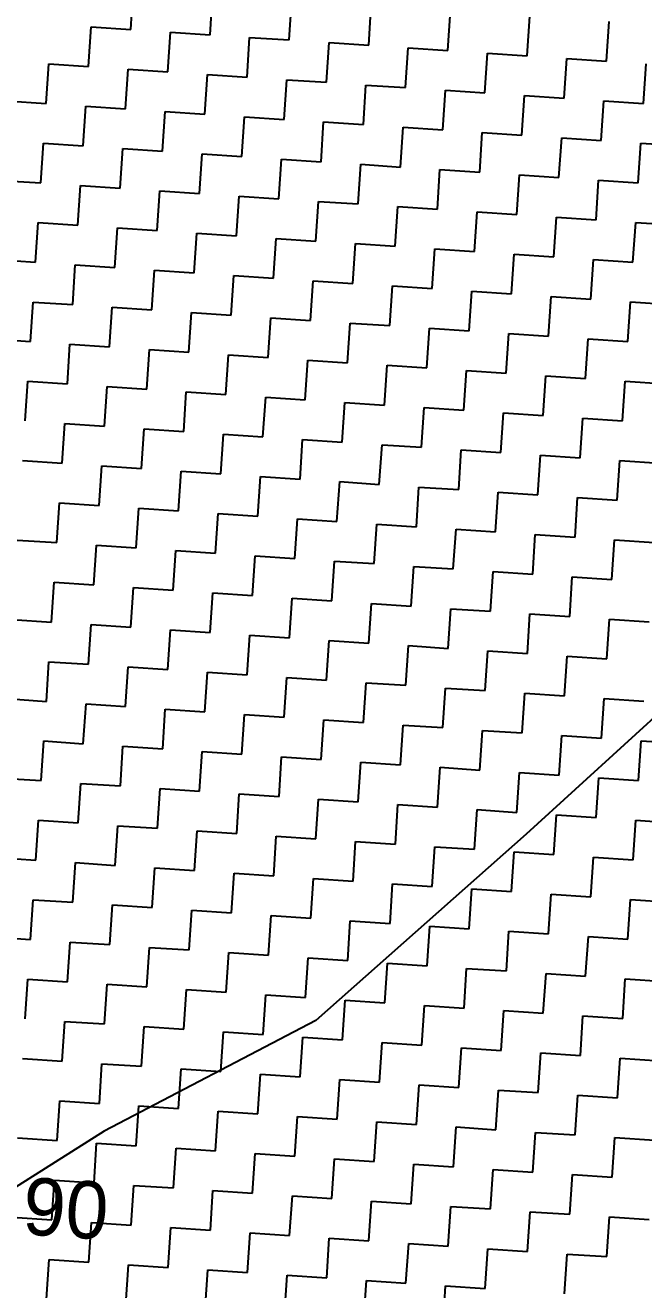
# Model space of a CAD drawing. Header units: metres. Extents: x 286068 to 287358, y 2005630 to 2007098.
# Drawn here: x 287191.8 to 287242.4, y 2006873.8 to 2006977.1 of the extents above; entities that cross this region are included whole.
import ezdxf
from ezdxf.enums import TextEntityAlignment as Align

# ---------------------------------------------------------------- set-up
doc = ezdxf.new("R2010")
doc.units = ezdxf.units.M
for name, color, linetype in [('LINE_WATER', 4, 'Continuous'), ('POLY_HATCH', 12, 'Continuous'), ('TEXT_PARCEL', 7, 'Continuous')]:
    doc.layers.add(name, color=color, linetype=linetype)
doc.styles.add('TEXT_MAP', font='')
doc.styles.get('TEXT_MAP').set_extended_font_data('Kruti Dev 050')

msp = doc.modelspace()

# ---------------------------------------------------------------- linework, layer by layer
at = {"layer": 'LINE_WATER'}
for p, q in [((287267.96, 2006943.17), (287232.75, 2006911.05)), ((287232.75, 2006911.05), (287215.56, 2006895.84)), ((287215.56, 2006895.84), (287198.25, 2006886.79)), ((287198.25, 2006886.79), (287161.63, 2006863.62))]:
    msp.add_line(p, q, dxfattribs=at)
at = {"layer": 'POLY_HATCH', "linetype": 'Continuous'}
for p, q in [((287200.43, 2006976.81), (287200.64, 2006980.05)), ((287206.91, 2006976.38), (287207.12, 2006979.62)), ((287213.39, 2006975.95), (287213.61, 2006979.19)), ((287219.88, 2006975.52), (287220.09, 2006978.76)), ((287226.36, 2006975.08), (287226.58, 2006978.33)), ((287232.84, 2006974.65), (287233.06, 2006977.9)), ((287196.97, 2006973.78), (287197.18, 2006977.02)), ((287197.18, 2006977.02), (287200.43, 2006976.81)), ((287239.33, 2006974.22), (287239.54, 2006977.47)), ((287203.45, 2006973.35), (287203.67, 2006976.59)), ((287203.67, 2006976.59), (287206.91, 2006976.38)), ((287209.94, 2006972.92), (287210.15, 2006976.16)), ((287210.15, 2006976.16), (287213.39, 2006975.95)), ((287216.42, 2006972.49), (287216.64, 2006975.73)), ((287216.64, 2006975.73), (287219.88, 2006975.52)), ((287222.9, 2006972.06), (287223.12, 2006975.3)), ((287223.12, 2006975.3), (287226.36, 2006975.08)), ((287229.39, 2006971.63), (287229.6, 2006974.87)), ((287229.6, 2006974.87), (287232.84, 2006974.65)), ((287193.51, 2006970.75), (287193.73, 2006974)), ((287193.73, 2006974), (287196.97, 2006973.78)), ((287235.87, 2006971.2), (287236.09, 2006974.44)), ((287236.09, 2006974.44), (287239.33, 2006974.22)), ((287242.35, 2006970.77), (287242.57, 2006974.01)), ((287200, 2006970.32), (287200.21, 2006973.56)), ((287200.21, 2006973.56), (287203.45, 2006973.35)), ((287206.48, 2006969.89), (287206.69, 2006973.13)), ((287206.69, 2006973.13), (287209.94, 2006972.92)), ((287212.96, 2006969.46), (287213.18, 2006972.7)), ((287213.18, 2006972.7), (287216.42, 2006972.49)), ((287219.45, 2006969.03), (287219.66, 2006972.27)), ((287219.66, 2006972.27), (287222.9, 2006972.06)), ((287225.93, 2006968.6), (287226.15, 2006971.84)), ((287226.15, 2006971.84), (287229.39, 2006971.63)), ((287190.27, 2006970.97), (287193.51, 2006970.75)), ((287232.41, 2006968.17), (287232.63, 2006971.41)), ((287232.63, 2006971.41), (287235.87, 2006971.2)), ((287238.9, 2006967.74), (287239.11, 2006970.98)), ((287239.11, 2006970.98), (287242.35, 2006970.77)), ((287196.54, 2006967.3), (287196.75, 2006970.54)), ((287196.75, 2006970.54), (287200, 2006970.32)), ((287203.02, 2006966.87), (287203.24, 2006970.11)), ((287203.24, 2006970.11), (287206.48, 2006969.89)), ((287209.51, 2006966.44), (287209.72, 2006969.68)), ((287209.72, 2006969.68), (287212.96, 2006969.46)), ((287215.99, 2006966), (287216.2, 2006969.25)), ((287216.2, 2006969.25), (287219.45, 2006969.03)), ((287222.47, 2006965.57), (287222.69, 2006968.82)), ((287222.69, 2006968.82), (287225.93, 2006968.6)), ((287193.08, 2006964.27), (287193.3, 2006967.51)), ((287193.3, 2006967.51), (287196.54, 2006967.3)), ((287228.96, 2006965.14), (287229.17, 2006968.39)), ((287229.17, 2006968.39), (287232.41, 2006968.17)), ((287235.44, 2006964.71), (287235.66, 2006967.96)), ((287235.66, 2006967.96), (287238.9, 2006967.74)), ((287241.92, 2006964.28), (287242.14, 2006967.53)), ((287242.14, 2006967.53), (287245.38, 2006967.31)), ((287199.57, 2006963.84), (287199.78, 2006967.08)), ((287199.78, 2006967.08), (287203.02, 2006966.87)), ((287206.05, 2006963.41), (287206.26, 2006966.65)), ((287206.26, 2006966.65), (287209.51, 2006966.44)), ((287212.53, 2006962.98), (287212.75, 2006966.22)), ((287212.75, 2006966.22), (287215.99, 2006966)), ((287219.02, 2006962.55), (287219.23, 2006965.79)), ((287219.23, 2006965.79), (287222.47, 2006965.57)), ((287189.84, 2006964.48), (287193.08, 2006964.27)), ((287225.5, 2006962.12), (287225.71, 2006965.36)), ((287225.71, 2006965.36), (287228.96, 2006965.14)), ((287231.98, 2006961.69), (287232.2, 2006964.93)), ((287232.2, 2006964.93), (287235.44, 2006964.71)), ((287238.47, 2006961.26), (287238.68, 2006964.5)), ((287238.68, 2006964.5), (287241.92, 2006964.28)), ((287196.11, 2006960.81), (287196.32, 2006964.05)), ((287196.32, 2006964.05), (287199.57, 2006963.84)), ((287202.59, 2006960.38), (287202.81, 2006963.62)), ((287202.81, 2006963.62), (287206.05, 2006963.41)), ((287209.08, 2006959.95), (287209.29, 2006963.19)), ((287209.29, 2006963.19), (287212.53, 2006962.98)), ((287215.56, 2006959.52), (287215.77, 2006962.76)), ((287215.77, 2006962.76), (287219.02, 2006962.55)), ((287222.04, 2006959.09), (287222.26, 2006962.33)), ((287222.26, 2006962.33), (287225.5, 2006962.12)), ((287228.53, 2006958.66), (287228.74, 2006961.9)), ((287228.74, 2006961.9), (287231.98, 2006961.69)), ((287235.01, 2006958.23), (287235.23, 2006961.47)), ((287235.23, 2006961.47), (287238.47, 2006961.26)), ((287192.65, 2006957.79), (287192.87, 2006961.03)), ((287192.87, 2006961.03), (287196.11, 2006960.81)), ((287199.13, 2006957.36), (287199.35, 2006960.6)), ((287199.35, 2006960.6), (287202.59, 2006960.38)), ((287241.49, 2006957.8), (287241.71, 2006961.04)), ((287241.71, 2006961.04), (287244.95, 2006960.83)), ((287205.62, 2006956.93), (287205.83, 2006960.17)), ((287205.83, 2006960.17), (287209.08, 2006959.95)), ((287212.1, 2006956.49), (287212.32, 2006959.74)), ((287212.32, 2006959.74), (287215.56, 2006959.52)), ((287218.59, 2006956.06), (287218.8, 2006959.31)), ((287218.8, 2006959.31), (287222.04, 2006959.09)), ((287225.07, 2006955.63), (287225.28, 2006958.88)), ((287225.28, 2006958.88), (287228.53, 2006958.66)), ((287231.55, 2006955.2), (287231.77, 2006958.45)), ((287231.77, 2006958.45), (287235.01, 2006958.23)), ((287189.41, 2006958), (287192.65, 2006957.79)), ((287195.68, 2006954.33), (287195.89, 2006957.57)), ((287195.89, 2006957.57), (287199.13, 2006957.36)), ((287202.16, 2006953.9), (287202.38, 2006957.14)), ((287202.38, 2006957.14), (287205.62, 2006956.93)), ((287238.04, 2006954.77), (287238.25, 2006958.01)), ((287238.25, 2006958.01), (287241.49, 2006957.8)), ((287208.65, 2006953.47), (287208.86, 2006956.71)), ((287208.86, 2006956.71), (287212.1, 2006956.49)), ((287215.13, 2006953.04), (287215.34, 2006956.28)), ((287215.34, 2006956.28), (287218.59, 2006956.06)), ((287221.61, 2006952.61), (287221.83, 2006955.85)), ((287221.83, 2006955.85), (287225.07, 2006955.63)), ((287228.1, 2006952.18), (287228.31, 2006955.42)), ((287228.31, 2006955.42), (287231.55, 2006955.2)), ((287192.22, 2006951.3), (287192.44, 2006954.54)), ((287192.44, 2006954.54), (287195.68, 2006954.33)), ((287198.7, 2006950.87), (287198.92, 2006954.11)), ((287198.92, 2006954.11), (287202.16, 2006953.9)), ((287234.58, 2006951.75), (287234.79, 2006954.99)), ((287234.79, 2006954.99), (287238.04, 2006954.77)), ((287241.06, 2006951.32), (287241.28, 2006954.56)), ((287241.28, 2006954.56), (287244.52, 2006954.34)), ((287205.19, 2006950.44), (287205.4, 2006953.68)), ((287205.4, 2006953.68), (287208.65, 2006953.47)), ((287211.67, 2006950.01), (287211.89, 2006953.25)), ((287211.89, 2006953.25), (287215.13, 2006953.04)), ((287218.16, 2006949.58), (287218.37, 2006952.82)), ((287218.37, 2006952.82), (287221.61, 2006952.61)), ((287224.64, 2006949.15), (287224.85, 2006952.39)), ((287224.85, 2006952.39), (287228.1, 2006952.18)), ((287231.12, 2006948.72), (287231.34, 2006951.96)), ((287231.34, 2006951.96), (287234.58, 2006951.75)), ((287188.98, 2006951.52), (287192.22, 2006951.3)), ((287195.25, 2006947.85), (287195.46, 2006951.09)), ((287195.46, 2006951.09), (287198.7, 2006950.87)), ((287237.61, 2006948.29), (287237.82, 2006951.53)), ((287237.82, 2006951.53), (287241.06, 2006951.32)), ((287201.73, 2006947.41), (287201.95, 2006950.66)), ((287201.95, 2006950.66), (287205.19, 2006950.44)), ((287208.21, 2006946.98), (287208.43, 2006950.23)), ((287208.43, 2006950.23), (287211.67, 2006950.01)), ((287214.7, 2006946.55), (287214.91, 2006949.8)), ((287214.91, 2006949.8), (287218.16, 2006949.58)), ((287221.18, 2006946.12), (287221.4, 2006949.37)), ((287221.4, 2006949.37), (287224.64, 2006949.15)), ((287227.67, 2006945.69), (287227.88, 2006948.94)), ((287227.88, 2006948.94), (287231.12, 2006948.72)), ((287191.79, 2006944.82), (287192.01, 2006948.06)), ((287192.01, 2006948.06), (287195.25, 2006947.85)), ((287234.15, 2006945.26), (287234.36, 2006948.5)), ((287234.36, 2006948.5), (287237.61, 2006948.29)), ((287240.63, 2006944.83), (287240.85, 2006948.07)), ((287240.85, 2006948.07), (287244.09, 2006947.86)), ((287198.27, 2006944.39), (287198.49, 2006947.63)), ((287198.49, 2006947.63), (287201.73, 2006947.41)), ((287204.76, 2006943.96), (287204.97, 2006947.2)), ((287204.97, 2006947.2), (287208.21, 2006946.98)), ((287211.24, 2006943.53), (287211.46, 2006946.77)), ((287211.46, 2006946.77), (287214.7, 2006946.55)), ((287217.72, 2006943.1), (287217.94, 2006946.34)), ((287217.94, 2006946.34), (287221.18, 2006946.12)), ((287224.21, 2006942.67), (287224.42, 2006945.91)), ((287224.42, 2006945.91), (287227.67, 2006945.69)), ((287230.69, 2006942.24), (287230.91, 2006945.48)), ((287230.91, 2006945.48), (287234.15, 2006945.26)), ((287237.18, 2006941.81), (287237.39, 2006945.05)), ((287237.39, 2006945.05), (287240.63, 2006944.83)), ((287194.82, 2006941.36), (287195.03, 2006944.6)), ((287195.03, 2006944.6), (287198.27, 2006944.39)), ((287201.3, 2006940.93), (287201.52, 2006944.17)), ((287201.52, 2006944.17), (287204.76, 2006943.96)), ((287207.78, 2006940.5), (287208, 2006943.74)), ((287208, 2006943.74), (287211.24, 2006943.53)), ((287214.27, 2006940.07), (287214.48, 2006943.31)), ((287214.48, 2006943.31), (287217.72, 2006943.1)), ((287220.75, 2006939.64), (287220.97, 2006942.88)), ((287220.97, 2006942.88), (287224.21, 2006942.67)), ((287227.24, 2006939.21), (287227.45, 2006942.45)), ((287227.45, 2006942.45), (287230.69, 2006942.24)), ((287233.72, 2006938.78), (287233.93, 2006942.02)), ((287233.93, 2006942.02), (287237.18, 2006941.81)), ((287191.58, 2006941.58), (287194.82, 2006941.36)), ((287197.84, 2006937.9), (287198.06, 2006941.15)), ((287198.06, 2006941.15), (287201.3, 2006940.93)), ((287204.33, 2006937.47), (287204.54, 2006940.72)), ((287204.54, 2006940.72), (287207.78, 2006940.5)), ((287240.2, 2006938.35), (287240.42, 2006941.59)), ((287240.42, 2006941.59), (287243.66, 2006941.38)), ((287210.81, 2006937.04), (287211.03, 2006940.29)), ((287211.03, 2006940.29), (287214.27, 2006940.07)), ((287217.29, 2006936.61), (287217.51, 2006939.86)), ((287217.51, 2006939.86), (287220.75, 2006939.64)), ((287223.78, 2006936.18), (287223.99, 2006939.42)), ((287223.99, 2006939.42), (287227.24, 2006939.21)), ((287230.26, 2006935.75), (287230.48, 2006938.99)), ((287230.48, 2006938.99), (287233.72, 2006938.78)), ((287236.75, 2006935.32), (287236.96, 2006938.56)), ((287236.96, 2006938.56), (287240.2, 2006938.35)), ((287194.39, 2006934.88), (287194.6, 2006938.12)), ((287194.6, 2006938.12), (287197.84, 2006937.9)), ((287200.87, 2006934.45), (287201.09, 2006937.69)), ((287201.09, 2006937.69), (287204.33, 2006937.47)), ((287207.35, 2006934.02), (287207.57, 2006937.26)), ((287207.57, 2006937.26), (287210.81, 2006937.04)), ((287213.84, 2006933.59), (287214.05, 2006936.83)), ((287214.05, 2006936.83), (287217.29, 2006936.61)), ((287220.32, 2006933.16), (287220.54, 2006936.4)), ((287220.54, 2006936.4), (287223.78, 2006936.18)), ((287226.8, 2006932.73), (287227.02, 2006935.97)), ((287227.02, 2006935.97), (287230.26, 2006935.75)), ((287233.29, 2006932.3), (287233.5, 2006935.54)), ((287233.5, 2006935.54), (287236.75, 2006935.32)), ((287191.14, 2006935.09), (287194.39, 2006934.88)), ((287197.41, 2006931.42), (287197.63, 2006934.66)), ((287197.63, 2006934.66), (287200.87, 2006934.45)), ((287239.77, 2006931.87), (287239.99, 2006935.11)), ((287239.99, 2006935.11), (287243.23, 2006934.89)), ((287203.9, 2006930.99), (287204.11, 2006934.23)), ((287204.11, 2006934.23), (287207.35, 2006934.02)), ((287210.38, 2006930.56), (287210.6, 2006933.8)), ((287210.6, 2006933.8), (287213.84, 2006933.59)), ((287216.86, 2006930.13), (287217.08, 2006933.37)), ((287217.08, 2006933.37), (287220.32, 2006933.16)), ((287223.35, 2006929.7), (287223.56, 2006932.94)), ((287223.56, 2006932.94), (287226.8, 2006932.73)), ((287229.83, 2006929.27), (287230.05, 2006932.51)), ((287230.05, 2006932.51), (287233.29, 2006932.3)), ((287193.96, 2006928.39), (287194.17, 2006931.64)), ((287194.17, 2006931.64), (287197.41, 2006931.42)), ((287236.32, 2006928.84), (287236.53, 2006932.08)), ((287236.53, 2006932.08), (287239.77, 2006931.87)), ((287200.44, 2006927.96), (287200.65, 2006931.21)), ((287200.65, 2006931.21), (287203.9, 2006930.99)), ((287206.92, 2006927.53), (287207.14, 2006930.78)), ((287207.14, 2006930.78), (287210.38, 2006930.56)), ((287213.41, 2006927.1), (287213.62, 2006930.34)), ((287213.62, 2006930.34), (287216.86, 2006930.13)), ((287219.89, 2006926.67), (287220.11, 2006929.91)), ((287220.11, 2006929.91), (287223.35, 2006929.7)), ((287226.37, 2006926.24), (287226.59, 2006929.48)), ((287226.59, 2006929.48), (287229.83, 2006929.27)), ((287190.71, 2006928.61), (287193.96, 2006928.39)), ((287232.86, 2006925.81), (287233.07, 2006929.05)), ((287233.07, 2006929.05), (287236.32, 2006928.84)), ((287239.34, 2006925.38), (287239.56, 2006928.62)), ((287239.56, 2006928.62), (287242.8, 2006928.41)), ((287196.98, 2006924.94), (287197.2, 2006928.18)), ((287197.2, 2006928.18), (287200.44, 2006927.96)), ((287203.47, 2006924.51), (287203.68, 2006927.75)), ((287203.68, 2006927.75), (287206.92, 2006927.53)), ((287209.95, 2006924.08), (287210.17, 2006927.32)), ((287210.17, 2006927.32), (287213.41, 2006927.1)), ((287216.43, 2006923.65), (287216.65, 2006926.89)), ((287216.65, 2006926.89), (287219.89, 2006926.67)), ((287222.92, 2006923.22), (287223.13, 2006926.46)), ((287223.13, 2006926.46), (287226.37, 2006926.24)), ((287193.53, 2006921.91), (287193.74, 2006925.15)), ((287193.74, 2006925.15), (287196.98, 2006924.94)), ((287229.4, 2006922.79), (287229.62, 2006926.03)), ((287229.62, 2006926.03), (287232.86, 2006925.81)), ((287235.88, 2006922.35), (287236.1, 2006925.6)), ((287236.1, 2006925.6), (287239.34, 2006925.38)), ((287200.01, 2006921.48), (287200.22, 2006924.72)), ((287200.22, 2006924.72), (287203.47, 2006924.51)), ((287206.49, 2006921.05), (287206.71, 2006924.29)), ((287206.71, 2006924.29), (287209.95, 2006924.08)), ((287212.98, 2006920.62), (287213.19, 2006923.86)), ((287213.19, 2006923.86), (287216.43, 2006923.65)), ((287219.46, 2006920.19), (287219.68, 2006923.43)), ((287219.68, 2006923.43), (287222.92, 2006923.22)), ((287190.28, 2006922.13), (287193.53, 2006921.91)), ((287225.94, 2006919.76), (287226.16, 2006923)), ((287226.16, 2006923), (287229.4, 2006922.79)), ((287232.43, 2006919.33), (287232.64, 2006922.57)), ((287232.64, 2006922.57), (287235.88, 2006922.35)), ((287238.91, 2006918.9), (287239.13, 2006922.14)), ((287239.13, 2006922.14), (287242.37, 2006921.92)), ((287196.55, 2006918.45), (287196.77, 2006921.7)), ((287196.77, 2006921.7), (287200.01, 2006921.48)), ((287203.04, 2006918.02), (287203.25, 2006921.26)), ((287203.25, 2006921.26), (287206.49, 2006921.05)), ((287209.52, 2006917.59), (287209.73, 2006920.83)), ((287209.73, 2006920.83), (287212.98, 2006920.62)), ((287216, 2006917.16), (287216.22, 2006920.4)), ((287216.22, 2006920.4), (287219.46, 2006920.19)), ((287222.49, 2006916.73), (287222.7, 2006919.97)), ((287222.7, 2006919.97), (287225.94, 2006919.76)), ((287228.97, 2006916.3), (287229.19, 2006919.54)), ((287229.19, 2006919.54), (287232.43, 2006919.33)), ((287235.45, 2006915.87), (287235.67, 2006919.11)), ((287235.67, 2006919.11), (287238.91, 2006918.9)), ((287193.1, 2006915.43), (287193.31, 2006918.67)), ((287193.31, 2006918.67), (287196.55, 2006918.45)), ((287199.58, 2006915), (287199.79, 2006918.24)), ((287199.79, 2006918.24), (287203.04, 2006918.02)), ((287241.94, 2006915.44), (287242.15, 2006918.68)), ((287242.15, 2006918.68), (287245.39, 2006918.47)), ((287206.06, 2006914.57), (287206.28, 2006917.81)), ((287206.28, 2006917.81), (287209.52, 2006917.59)), ((287212.55, 2006914.14), (287212.76, 2006917.38)), ((287212.76, 2006917.38), (287216, 2006917.16)), ((287219.03, 2006913.71), (287219.25, 2006916.95)), ((287219.25, 2006916.95), (287222.49, 2006916.73)), ((287225.51, 2006913.27), (287225.73, 2006916.52)), ((287225.73, 2006916.52), (287228.97, 2006916.3)), ((287232, 2006912.84), (287232.21, 2006916.09)), ((287232.21, 2006916.09), (287235.45, 2006915.87)), ((287189.85, 2006915.64), (287193.1, 2006915.43)), ((287196.12, 2006911.97), (287196.34, 2006915.21)), ((287196.34, 2006915.21), (287199.58, 2006915)), ((287202.61, 2006911.54), (287202.82, 2006914.78)), ((287202.82, 2006914.78), (287206.06, 2006914.57)), ((287238.48, 2006912.41), (287238.7, 2006915.66)), ((287238.7, 2006915.66), (287241.94, 2006915.44)), ((287209.09, 2006911.11), (287209.3, 2006914.35)), ((287209.3, 2006914.35), (287212.55, 2006914.14)), ((287215.57, 2006910.68), (287215.79, 2006913.92)), ((287215.79, 2006913.92), (287219.03, 2006913.71)), ((287222.06, 2006910.25), (287222.27, 2006913.49)), ((287222.27, 2006913.49), (287225.51, 2006913.27)), ((287228.54, 2006909.82), (287228.76, 2006913.06)), ((287228.76, 2006913.06), (287232, 2006912.84)), ((287192.66, 2006908.94), (287192.88, 2006912.19)), ((287192.88, 2006912.19), (287196.12, 2006911.97)), ((287199.15, 2006908.51), (287199.36, 2006911.75)), ((287199.36, 2006911.75), (287202.61, 2006911.54)), ((287235.02, 2006909.39), (287235.24, 2006912.63)), ((287235.24, 2006912.63), (287238.48, 2006912.41)), ((287241.51, 2006908.96), (287241.72, 2006912.2)), ((287241.72, 2006912.2), (287244.96, 2006911.98)), ((287205.63, 2006908.08), (287205.85, 2006911.32)), ((287205.85, 2006911.32), (287209.09, 2006911.11)), ((287212.12, 2006907.65), (287212.33, 2006910.89)), ((287212.33, 2006910.89), (287215.57, 2006910.68)), ((287218.6, 2006907.22), (287218.81, 2006910.46)), ((287218.81, 2006910.46), (287222.06, 2006910.25)), ((287225.08, 2006906.79), (287225.3, 2006910.03)), ((287225.3, 2006910.03), (287228.54, 2006909.82)), ((287231.57, 2006906.36), (287231.78, 2006909.6)), ((287231.78, 2006909.6), (287235.02, 2006909.39)), ((287189.42, 2006909.16), (287192.66, 2006908.94)), ((287195.69, 2006905.49), (287195.91, 2006908.73)), ((287195.91, 2006908.73), (287199.15, 2006908.51)), ((287238.05, 2006905.93), (287238.27, 2006909.17)), ((287238.27, 2006909.17), (287241.51, 2006908.96)), ((287202.18, 2006905.06), (287202.39, 2006908.3)), ((287202.39, 2006908.3), (287205.63, 2006908.08)), ((287208.66, 2006904.63), (287208.87, 2006907.87)), ((287208.87, 2006907.87), (287212.12, 2006907.65)), ((287215.14, 2006904.19), (287215.36, 2006907.44)), ((287215.36, 2006907.44), (287218.6, 2006907.22)), ((287221.63, 2006903.76), (287221.84, 2006907.01)), ((287221.84, 2006907.01), (287225.08, 2006906.79)), ((287228.11, 2006903.33), (287228.32, 2006906.58)), ((287228.32, 2006906.58), (287231.57, 2006906.36)), ((287192.23, 2006902.46), (287192.45, 2006905.7)), ((287192.45, 2006905.7), (287195.69, 2006905.49)), ((287234.59, 2006902.9), (287234.81, 2006906.15)), ((287234.81, 2006906.15), (287238.05, 2006905.93)), ((287241.08, 2006902.47), (287241.29, 2006905.72)), ((287241.29, 2006905.72), (287244.53, 2006905.5)), ((287198.72, 2006902.03), (287198.93, 2006905.27)), ((287198.93, 2006905.27), (287202.18, 2006905.06)), ((287205.2, 2006901.6), (287205.42, 2006904.84)), ((287205.42, 2006904.84), (287208.66, 2006904.63)), ((287211.69, 2006901.17), (287211.9, 2006904.41)), ((287211.9, 2006904.41), (287215.14, 2006904.19)), ((287218.17, 2006900.74), (287218.38, 2006903.98)), ((287218.38, 2006903.98), (287221.63, 2006903.76)), ((287224.65, 2006900.31), (287224.87, 2006903.55)), ((287224.87, 2006903.55), (287228.11, 2006903.33)), ((287188.99, 2006902.67), (287192.23, 2006902.46)), ((287231.14, 2006899.88), (287231.35, 2006903.12)), ((287231.35, 2006903.12), (287234.59, 2006902.9)), ((287237.62, 2006899.45), (287237.84, 2006902.69)), ((287237.84, 2006902.69), (287241.08, 2006902.47)), ((287195.26, 2006899), (287195.48, 2006902.24)), ((287195.48, 2006902.24), (287198.72, 2006902.03)), ((287201.74, 2006898.57), (287201.96, 2006901.81)), ((287201.96, 2006901.81), (287205.2, 2006901.6)), ((287208.23, 2006898.14), (287208.44, 2006901.38)), ((287208.44, 2006901.38), (287211.69, 2006901.17)), ((287214.71, 2006897.71), (287214.93, 2006900.95)), ((287214.93, 2006900.95), (287218.17, 2006900.74)), ((287221.2, 2006897.28), (287221.41, 2006900.52)), ((287221.41, 2006900.52), (287224.65, 2006900.31)), ((287227.68, 2006896.85), (287227.89, 2006900.09)), ((287227.89, 2006900.09), (287231.14, 2006899.88)), ((287234.16, 2006896.42), (287234.38, 2006899.66)), ((287234.38, 2006899.66), (287237.62, 2006899.45)), ((287191.8, 2006895.98), (287192.02, 2006899.22)), ((287192.02, 2006899.22), (287195.26, 2006899)), ((287198.29, 2006895.55), (287198.5, 2006898.79)), ((287198.5, 2006898.79), (287201.74, 2006898.57)), ((287204.77, 2006895.12), (287204.99, 2006898.36)), ((287204.99, 2006898.36), (287208.23, 2006898.14)), ((287240.65, 2006895.99), (287240.86, 2006899.23)), ((287240.86, 2006899.23), (287244.1, 2006899.02)), ((287211.25, 2006894.68), (287211.47, 2006897.93)), ((287211.47, 2006897.93), (287214.71, 2006897.71)), ((287217.74, 2006894.25), (287217.95, 2006897.5)), ((287217.95, 2006897.5), (287221.2, 2006897.28)), ((287224.22, 2006893.82), (287224.44, 2006897.07)), ((287224.44, 2006897.07), (287227.68, 2006896.85)), ((287230.71, 2006893.39), (287230.92, 2006896.64)), ((287230.92, 2006896.64), (287234.16, 2006896.42)), ((287237.19, 2006892.96), (287237.4, 2006896.2)), ((287237.4, 2006896.2), (287240.65, 2006895.99)), ((287194.83, 2006892.52), (287195.05, 2006895.76)), ((287195.05, 2006895.76), (287198.29, 2006895.55)), ((287201.31, 2006892.09), (287201.53, 2006895.33)), ((287201.53, 2006895.33), (287204.77, 2006895.12)), ((287207.8, 2006891.66), (287208.01, 2006894.9)), ((287208.01, 2006894.9), (287211.25, 2006894.68)), ((287214.28, 2006891.23), (287214.5, 2006894.47)), ((287214.5, 2006894.47), (287217.74, 2006894.25)), ((287220.77, 2006890.8), (287220.98, 2006894.04)), ((287220.98, 2006894.04), (287224.22, 2006893.82)), ((287227.25, 2006890.37), (287227.46, 2006893.61)), ((287227.46, 2006893.61), (287230.71, 2006893.39)), ((287233.73, 2006889.94), (287233.95, 2006893.18)), ((287233.95, 2006893.18), (287237.19, 2006892.96)), ((287191.59, 2006892.73), (287194.83, 2006892.52)), ((287197.86, 2006889.06), (287198.07, 2006892.3)), ((287198.07, 2006892.3), (287201.31, 2006892.09)), ((287240.22, 2006889.51), (287240.43, 2006892.75)), ((287240.43, 2006892.75), (287243.67, 2006892.53)), ((287204.34, 2006888.63), (287204.56, 2006891.87)), ((287204.56, 2006891.87), (287207.8, 2006891.66)), ((287210.82, 2006888.2), (287211.04, 2006891.44)), ((287211.04, 2006891.44), (287214.28, 2006891.23)), ((287217.31, 2006887.77), (287217.52, 2006891.01)), ((287217.52, 2006891.01), (287220.77, 2006890.8)), ((287223.79, 2006887.34), (287224.01, 2006890.58)), ((287224.01, 2006890.58), (287227.25, 2006890.37)), ((287230.28, 2006886.91), (287230.49, 2006890.15)), ((287230.49, 2006890.15), (287233.73, 2006889.94)), ((287194.4, 2006886.04), (287194.62, 2006889.28)), ((287194.62, 2006889.28), (287197.86, 2006889.06)), ((287236.76, 2006886.48), (287236.97, 2006889.72)), ((287236.97, 2006889.72), (287240.22, 2006889.51)), ((287200.88, 2006885.6), (287201.1, 2006888.85)), ((287201.1, 2006888.85), (287204.34, 2006888.63)), ((287207.37, 2006885.17), (287207.58, 2006888.42)), ((287207.58, 2006888.42), (287210.82, 2006888.2)), ((287213.85, 2006884.74), (287214.07, 2006887.99)), ((287214.07, 2006887.99), (287217.31, 2006887.77)), ((287220.33, 2006884.31), (287220.55, 2006887.56)), ((287220.55, 2006887.56), (287223.79, 2006887.34)), ((287226.82, 2006883.88), (287227.03, 2006887.13)), ((287227.03, 2006887.13), (287230.28, 2006886.91)), ((287191.16, 2006886.25), (287194.4, 2006886.04)), ((287233.3, 2006883.45), (287233.52, 2006886.69)), ((287233.52, 2006886.69), (287236.76, 2006886.48)), ((287239.79, 2006883.02), (287240, 2006886.26)), ((287240, 2006886.26), (287243.24, 2006886.05)), ((287197.43, 2006882.58), (287197.64, 2006885.82)), ((287197.64, 2006885.82), (287200.88, 2006885.6)), ((287203.91, 2006882.15), (287204.13, 2006885.39)), ((287204.13, 2006885.39), (287207.37, 2006885.17)), ((287210.39, 2006881.72), (287210.61, 2006884.96)), ((287210.61, 2006884.96), (287213.85, 2006884.74)), ((287216.88, 2006881.29), (287217.09, 2006884.53)), ((287217.09, 2006884.53), (287220.33, 2006884.31)), ((287223.36, 2006880.86), (287223.58, 2006884.1)), ((287223.58, 2006884.1), (287226.82, 2006883.88)), ((287193.97, 2006879.55), (287194.18, 2006882.79)), ((287194.18, 2006882.79), (287197.43, 2006882.58)), ((287229.85, 2006880.43), (287230.06, 2006883.67)), ((287230.06, 2006883.67), (287233.3, 2006883.45)), ((287236.33, 2006880), (287236.54, 2006883.24)), ((287236.54, 2006883.24), (287239.79, 2006883.02)), ((287200.45, 2006879.12), (287200.67, 2006882.36)), ((287200.67, 2006882.36), (287203.91, 2006882.15)), ((287206.94, 2006878.69), (287207.15, 2006881.93)), ((287207.15, 2006881.93), (287210.39, 2006881.72)), ((287213.42, 2006878.26), (287213.64, 2006881.5)), ((287213.64, 2006881.5), (287216.88, 2006881.29)), ((287219.9, 2006877.83), (287220.12, 2006881.07)), ((287220.12, 2006881.07), (287223.36, 2006880.86)), ((287190.73, 2006879.77), (287193.97, 2006879.55)), ((287226.39, 2006877.4), (287226.6, 2006880.64)), ((287226.6, 2006880.64), (287229.85, 2006880.43)), ((287232.87, 2006876.97), (287233.09, 2006880.21)), ((287233.09, 2006880.21), (287236.33, 2006880)), ((287239.36, 2006876.54), (287239.57, 2006879.78)), ((287239.57, 2006879.78), (287242.81, 2006879.57)), ((287197, 2006876.09), (287197.21, 2006879.34)), ((287197.21, 2006879.34), (287200.45, 2006879.12)), ((287203.48, 2006875.66), (287203.7, 2006878.91)), ((287203.7, 2006878.91), (287206.94, 2006878.69)), ((287209.96, 2006875.23), (287210.18, 2006878.48)), ((287210.18, 2006878.48), (287213.42, 2006878.26)), ((287216.45, 2006874.8), (287216.66, 2006878.05)), ((287216.66, 2006878.05), (287219.9, 2006877.83)), ((287222.93, 2006874.37), (287223.15, 2006877.61)), ((287223.15, 2006877.61), (287226.39, 2006877.4)), ((287229.41, 2006873.94), (287229.63, 2006877.18)), ((287229.63, 2006877.18), (287232.87, 2006876.97)), ((287235.9, 2006873.51), (287236.11, 2006876.75)), ((287236.11, 2006876.75), (287239.36, 2006876.54)), ((287193.54, 2006873.07), (287193.75, 2006876.31)), ((287193.75, 2006876.31), (287197, 2006876.09)), ((287200.02, 2006872.64), (287200.24, 2006875.88)), ((287200.24, 2006875.88), (287203.48, 2006875.66)), ((287206.51, 2006872.21), (287206.72, 2006875.45)), ((287206.72, 2006875.45), (287209.96, 2006875.23)), ((287212.99, 2006871.78), (287213.21, 2006875.02)), ((287213.21, 2006875.02), (287216.45, 2006874.8)), ((287219.47, 2006871.35), (287219.69, 2006874.59)), ((287219.69, 2006874.59), (287222.93, 2006874.37)), ((287225.96, 2006870.92), (287226.17, 2006874.16)), ((287226.17, 2006874.16), (287229.41, 2006873.94))]:
    msp.add_line(p, q, dxfattribs=at)

# ---------------------------------------------------------------- texts
at = {"layer": 'TEXT_PARCEL', "style": 'TEXT_MAP'}
msp.add_text('90', height=4.679, rotation=356.2021, dxfattribs=at).set_placement((287195.12, 2006880.48), align=Align.MIDDLE)

doc.saveas('drawing.dxf')
